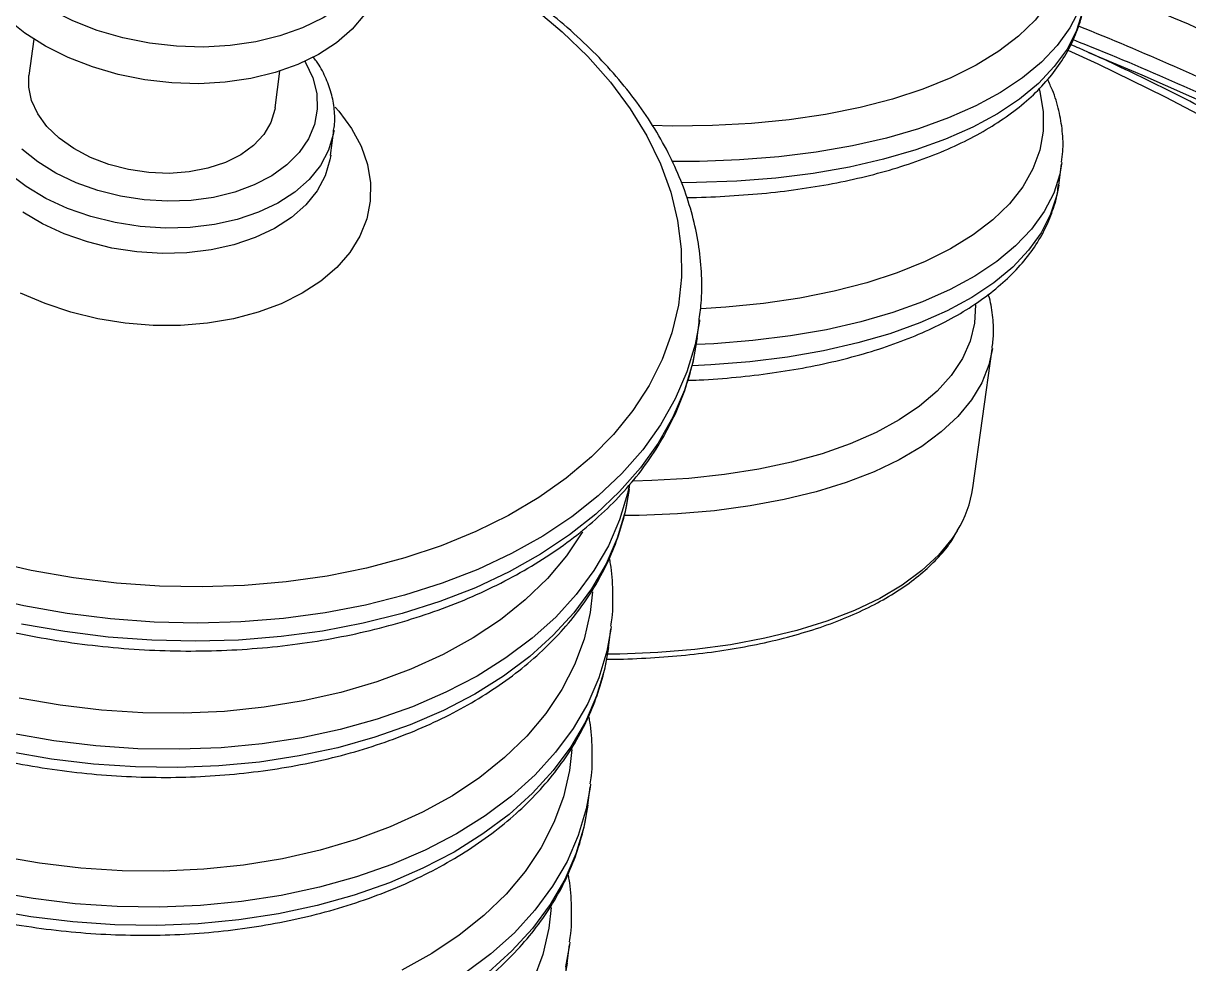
# Model space of a CAD drawing. Header units: millimetres. Extents: x 0 to 6631, y 0 to 4689.
# Drawn here: x 4650.7 to 4772.5, y 3660 to 3758.3 of the extents above; entities that cross this region are included whole.
import ezdxf

# ---------------------------------------------------------------- set-up
doc = ezdxf.new("R2010")
doc.units = ezdxf.units.MM
doc.header["$LTSCALE"] = 13
doc.layers.add('几何体', color=7, linetype='Continuous')

msp = doc.modelspace()

# ---------------------------------------------------------------- linework, layer by layer
at = {"layer": '几何体'}
for p, q in [((4651.78, 3756.67), (4651.28, 3752.86)), ((4677, 3749.49), (4677.49, 3753.3)), ((4682.81, 3744.51), (4683.16, 3747.16)), ((4683.16, 3747.16), (4683.14, 3747.03)), ((4758.92, 3741.38), (4759.23, 3743.59)), ((4759.25, 3743.77), (4759.23, 3743.59)), ((4721.13, 3725.42), (4721.38, 3727.32)), ((4721.38, 3727.32), (4721.36, 3727.18)), ((4721.13, 3725.42), (4721.11, 3725.28)), ((4749.94, 3709.74), (4751.98, 3724.24)), ((4714.02, 3709.57), (4714.1, 3710.15)), ((4711.86, 3693.07), (4712.11, 3694.97)), ((4712.15, 3695.27), (4712.11, 3694.97)), ((4709.7, 3676.57), (4709.95, 3678.47)), ((4709.99, 3678.77), (4709.95, 3678.47)), ((4707.54, 3660.07), (4707.79, 3661.97)), ((4707.83, 3662.27), (4707.79, 3661.97))]:
    msp.add_line(p, q, dxfattribs=at)
at = {"layer": '几何体', "flags": 128}
for points in [[(4759.58, 3770.67), (4759.66, 3770.37), (4760.01, 3768.29), (4760, 3766.24), (4759.64, 3764.24), (4758.92, 3762.3), (4757.86, 3760.44), (4756.45, 3758.65), (4754.72, 3756.97), (4752.66, 3755.39), (4750.3, 3753.94), (4747.65, 3752.62), (4744.73, 3751.43), (4741.56, 3750.39), (4738.16, 3749.51), (4734.55, 3748.78), (4730.76, 3748.23), (4726.81, 3747.84), (4722.74, 3747.62), (4718.56, 3747.58), (4716.41, 3747.62)], [(4688.62, 3767.39), (4688.45, 3766.53), (4687.82, 3764.76), (4686.85, 3763.08), (4685.55, 3761.53), (4683.94, 3760.12), (4682.04, 3758.88), (4679.89, 3757.83), (4677.52, 3756.99), (4674.98, 3756.37), (4672.3, 3755.98), (4669.52, 3755.83), (4666.7, 3755.91), (4663.88, 3756.24), (4661.1, 3756.8), (4658.42, 3757.58), (4655.87, 3758.58), (4653.5, 3759.77), (4651.34, 3761.13), (4649.44, 3762.65)], [(4688.14, 3763.73), (4687.94, 3762.69), (4687.32, 3760.92), (4686.35, 3759.25), (4685.05, 3757.69), (4683.43, 3756.29), (4681.54, 3755.05), (4679.39, 3754), (4677.02, 3753.16), (4674.48, 3752.54), (4671.8, 3752.15), (4669.02, 3751.99), (4666.2, 3752.08), (4663.38, 3752.41), (4660.6, 3752.97), (4657.92, 3753.75), (4655.37, 3754.75), (4653, 3755.94), (4650.84, 3757.3), (4648.94, 3758.82)], [(4761.92, 3762.8), (4761.73, 3761.76), (4761.09, 3759.77), (4760.1, 3757.85), (4758.77, 3756.01), (4757.11, 3754.26), (4755.13, 3752.62), (4752.84, 3751.09), (4750.26, 3749.69), (4747.4, 3748.42), (4744.28, 3747.29), (4740.92, 3746.32), (4737.35, 3745.5), (4733.58, 3744.84), (4729.65, 3744.35), (4725.57, 3744.03), (4721.38, 3743.87), (4718.53, 3743.87)], [(4704.09, 3759.9), (4707.03, 3757.44), (4709.69, 3754.86), (4712.06, 3752.17), (4714.12, 3749.39), (4715.87, 3746.54), (4717.28, 3743.62), (4718.36, 3740.67), (4719.08, 3737.7), (4719.46, 3734.72), (4719.49, 3731.77), (4719.16, 3728.84), (4718.49, 3725.97), (4717.47, 3723.16), (4716.1, 3720.45), (4714.41, 3717.84), (4712.39, 3715.34), (4710.07, 3712.99), (4707.45, 3710.78), (4704.56, 3708.73), (4701.4, 3706.87), (4698, 3705.19), (4694.38, 3703.7), (4690.57, 3702.43), (4686.58, 3701.37), (4682.44, 3700.53), (4678.18, 3699.92), (4673.81, 3699.54), (4669.38, 3699.39), (4664.91, 3699.47), (4660.42, 3699.79), (4655.94, 3700.34), (4651.5, 3701.12), (4647.12, 3702.12)], [(4761.61, 3760.58), (4761.42, 3759.55), (4760.78, 3757.56), (4759.79, 3755.63), (4758.46, 3753.79), (4756.8, 3752.04), (4754.82, 3750.4), (4752.53, 3748.87), (4749.95, 3747.47), (4747.09, 3746.2), (4743.97, 3745.08), (4740.61, 3744.1), (4737.04, 3743.28), (4733.27, 3742.62), (4729.34, 3742.13), (4725.26, 3741.81), (4721.07, 3741.66), (4719.48, 3741.65)], [(4849.97, 3666.98), (4849.55, 3668.47), (4847.85, 3673.71), (4845.8, 3678.9), (4843.41, 3684.05), (4840.68, 3689.14), (4837.62, 3694.17), (4834.23, 3699.13), (4830.51, 3704.01), (4826.48, 3708.8), (4822.13, 3713.51), (4817.48, 3718.11), (4812.52, 3722.61), (4807.28, 3726.99), (4801.74, 3731.26), (4795.93, 3735.4), (4789.85, 3739.41), (4783.51, 3743.29), (4776.92, 3747.02), (4770.09, 3750.61), (4763.03, 3754.04), (4759.92, 3755.47)], [(4863.94, 3672.32), (4861.33, 3677.31), (4858.22, 3682.57), (4854.78, 3687.76), (4851.02, 3692.87), (4846.93, 3697.91), (4842.53, 3702.85), (4837.82, 3707.69), (4832.81, 3712.44), (4827.5, 3717.07), (4821.9, 3721.59), (4816.01, 3725.99), (4809.86, 3730.26), (4803.43, 3734.4), (4796.75, 3738.4), (4789.82, 3742.25), (4782.66, 3745.96), (4775.26, 3749.51), (4767.64, 3752.91), (4762.08, 3755.23)], [(4680.13, 3754.33), (4680.2, 3754.21), (4680.95, 3752.61), (4681.36, 3750.97), (4681.42, 3749.34), (4681.13, 3747.75), (4680.49, 3746.23), (4679.52, 3744.81), (4678.23, 3743.52), (4676.66, 3742.38), (4674.83, 3741.42), (4672.79, 3740.66), (4670.57, 3740.12), (4668.22, 3739.8), (4665.78, 3739.71), (4663.31, 3739.86), (4660.86, 3740.24), (4658.48, 3740.83), (4656.21, 3741.64), (4654.1, 3742.65), (4652.2, 3743.82), (4650.54, 3745.15)], [(4677, 3749.49), (4676.97, 3749.31), (4676.56, 3747.96), (4675.82, 3746.7), (4674.76, 3745.56), (4673.41, 3744.57), (4671.81, 3743.77), (4669.99, 3743.17), (4668.02, 3742.78), (4665.94, 3742.63), (4663.81, 3742.71), (4661.7, 3743.02), (4659.64, 3743.55), (4657.71, 3744.29), (4655.96, 3745.22), (4654.43, 3746.31), (4653.16, 3747.53), (4652.19, 3748.85), (4651.55, 3750.24), (4651.25, 3751.65), (4651.28, 3752.86)], [(4756.88, 3751.46), (4756.96, 3751.17), (4757.31, 3749.09), (4757.3, 3747.04), (4756.94, 3745.04), (4756.23, 3743.1), (4755.16, 3741.23), (4753.76, 3739.45), (4752.02, 3737.77), (4749.97, 3736.19), (4747.61, 3734.74), (4744.96, 3733.41), (4742.04, 3732.23), (4738.86, 3731.19), (4735.46, 3730.31), (4731.85, 3729.58), (4728.06, 3729.02), (4724.12, 3728.63), (4721.54, 3728.48)], [(4683.3, 3749.56), (4683.67, 3749.13), (4685, 3747.33), (4686, 3745.47), (4686.67, 3743.56), (4686.99, 3741.64), (4686.96, 3739.73), (4686.59, 3737.87), (4685.87, 3736.07), (4684.82, 3734.37), (4683.45, 3732.79), (4681.78, 3731.36), (4679.84, 3730.09), (4677.65, 3729), (4675.25, 3728.11), (4672.67, 3727.43), (4669.95, 3726.97), (4667.13, 3726.74), (4664.25, 3726.74), (4661.35, 3726.98), (4658.47, 3727.44), (4655.67, 3728.12), (4652.97, 3729.02), (4650.41, 3730.11)], [(4683.14, 3747.03), (4683.09, 3746.7), (4682.59, 3745.04), (4681.74, 3743.46), (4680.56, 3742), (4679.08, 3740.68), (4677.31, 3739.52), (4675.29, 3738.56), (4673.06, 3737.81), (4670.66, 3737.27), (4668.14, 3736.97), (4665.54, 3736.9), (4662.9, 3737.07), (4660.29, 3737.48), (4657.75, 3738.11), (4655.32, 3738.96), (4653.05, 3740.01), (4650.98, 3741.24), (4649.16, 3742.62)], [(4682.82, 3744.54), (4682.74, 3744.05), (4682.24, 3742.38), (4681.39, 3740.8), (4680.22, 3739.34), (4678.73, 3738.02), (4676.96, 3736.87), (4674.94, 3735.91), (4672.71, 3735.15), (4670.32, 3734.62), (4667.79, 3734.31), (4665.19, 3734.25), (4662.56, 3734.42), (4659.94, 3734.82), (4657.4, 3735.46), (4654.97, 3736.31), (4652.7, 3737.36), (4650.63, 3738.58)], [(4759.23, 3743.59), (4759.04, 3742.56), (4758.4, 3740.57), (4757.41, 3738.65), (4756.08, 3736.8), (4754.42, 3735.06), (4752.44, 3733.41), (4750.15, 3731.88), (4747.56, 3730.48), (4744.7, 3729.21), (4741.58, 3728.09), (4738.23, 3727.11), (4734.65, 3726.29), (4730.89, 3725.64), (4726.96, 3725.15), (4722.88, 3724.82), (4721.05, 3724.74)], [(4758.92, 3741.38), (4758.73, 3740.35), (4758.08, 3738.35), (4757.1, 3736.43), (4755.77, 3734.59), (4754.11, 3732.84), (4752.13, 3731.2), (4749.84, 3729.67), (4747.25, 3728.27), (4744.39, 3727), (4741.27, 3725.87), (4737.92, 3724.9), (4734.34, 3724.08), (4730.58, 3723.42), (4726.64, 3722.93), (4722.57, 3722.61), (4720.59, 3722.51)], [(4750.24, 3728.89), (4750.12, 3726.98), (4749.66, 3725.09), (4748.85, 3723.26), (4747.69, 3721.51), (4746.2, 3719.85), (4744.38, 3718.29), (4742.25, 3716.85), (4739.83, 3715.54), (4737.13, 3714.36), (4734.18, 3713.32), (4730.99, 3712.43), (4727.59, 3711.7), (4724, 3711.14), (4720.26, 3710.74), (4716.38, 3710.52), (4714.49, 3710.47)], [(4721.36, 3727.18), (4720.91, 3724.75), (4720.04, 3721.87), (4718.84, 3719.06), (4717.3, 3716.34), (4715.44, 3713.74), (4713.26, 3711.26), (4710.79, 3708.92), (4708.03, 3706.74), (4705, 3704.72), (4701.71, 3702.88), (4698.2, 3701.23), (4694.47, 3699.78), (4690.55, 3698.53), (4686.46, 3697.5), (4682.23, 3696.69), (4677.88, 3696.1), (4673.44, 3695.75), (4668.93, 3695.62), (4664.38, 3695.73), (4659.82, 3696.07), (4655.27, 3696.63), (4650.76, 3697.42), (4646.32, 3698.44)], [(4721.11, 3725.28), (4720.66, 3722.85), (4719.79, 3719.96), (4718.59, 3717.15), (4717.05, 3714.44), (4715.19, 3711.84), (4713.02, 3709.36), (4710.54, 3707.02), (4707.78, 3704.83), (4704.75, 3702.82), (4701.46, 3700.98), (4697.95, 3699.32), (4694.22, 3697.87), (4690.3, 3696.63), (4686.21, 3695.6), (4681.98, 3694.79), (4677.63, 3694.2), (4673.19, 3693.84), (4668.68, 3693.72), (4664.13, 3693.83), (4659.57, 3694.16), (4655.02, 3694.73), (4650.51, 3695.52)], [(4751.99, 3724.31), (4751.63, 3722.63), (4750.89, 3720.75), (4749.81, 3718.94), (4748.39, 3717.22), (4746.65, 3715.6), (4744.6, 3714.09), (4742.25, 3712.7), (4739.62, 3711.44), (4736.72, 3710.32), (4733.58, 3709.34), (4730.22, 3708.52), (4726.66, 3707.86), (4722.93, 3707.36), (4719.06, 3707.03), (4715.06, 3706.87), (4713.53, 3706.86)], [(4714.02, 3709.57), (4713.61, 3707.28), (4712.77, 3704.5), (4711.6, 3701.8), (4710.08, 3699.19), (4708.24, 3696.7), (4706.09, 3694.34), (4703.63, 3692.12), (4700.89, 3690.06), (4697.88, 3688.18), (4694.62, 3686.48), (4691.13, 3684.98), (4687.44, 3683.68), (4683.57, 3682.59), (4679.54, 3681.73), (4675.39, 3681.09), (4671.13, 3680.69), (4666.8, 3680.52), (4662.42, 3680.58), (4658.02, 3680.87), (4653.64, 3681.4), (4649.29, 3682.16)], [(4713.99, 3709.81), (4713.86, 3709.18), (4713.02, 3706.4), (4711.85, 3703.7), (4710.33, 3701.1), (4708.49, 3698.6), (4706.34, 3696.24), (4703.88, 3694.03), (4701.14, 3691.97), (4698.12, 3690.08), (4694.87, 3688.38), (4691.38, 3686.88), (4687.69, 3685.58), (4683.82, 3684.5), (4679.79, 3683.63), (4675.64, 3683), (4671.38, 3682.59), (4667.05, 3682.42), (4662.67, 3682.48), (4658.27, 3682.78), (4653.89, 3683.31), (4649.54, 3684.06)], [(4709.13, 3705.15), (4707.46, 3702.66), (4705.47, 3700.28), (4703.16, 3698.05), (4700.57, 3695.97), (4697.7, 3694.07), (4694.57, 3692.34), (4691.2, 3690.81), (4687.63, 3689.48), (4683.87, 3688.37), (4679.94, 3687.48), (4675.88, 3686.82), (4671.71, 3686.39), (4667.47, 3686.19), (4663.17, 3686.23), (4658.85, 3686.51), (4654.54, 3687.02), (4650.27, 3687.76)], [(4748.32, 3705.27), (4747.77, 3704.45), (4746.36, 3702.73), (4744.62, 3701.11), (4742.57, 3699.59), (4740.21, 3698.2), (4737.58, 3696.94), (4734.69, 3695.82), (4731.55, 3694.85), (4728.19, 3694.03), (4724.63, 3693.36), (4720.9, 3692.86), (4717.02, 3692.53), (4713.03, 3692.37), (4711.77, 3692.36)], [(4710.19, 3698.89), (4709.94, 3696.72), (4709.3, 3693.95), (4708.3, 3691.26), (4706.97, 3688.66), (4705.3, 3686.16), (4703.31, 3683.79), (4701, 3681.55), (4698.41, 3679.48), (4695.54, 3677.57), (4692.41, 3675.84), (4689.04, 3674.31), (4685.47, 3672.99), (4681.71, 3671.87), (4677.78, 3670.98), (4673.72, 3670.32), (4669.55, 3669.89), (4665.31, 3669.69), (4661.01, 3669.73), (4656.69, 3670.01), (4652.38, 3670.52), (4648.11, 3671.26)], [(4712.11, 3694.97), (4711.7, 3692.68), (4710.86, 3689.9), (4709.69, 3687.2), (4708.17, 3684.6), (4706.33, 3682.11), (4704.18, 3679.74), (4701.72, 3677.53), (4698.98, 3675.47), (4695.96, 3673.58), (4692.71, 3671.88), (4689.22, 3670.38), (4685.53, 3669.08), (4681.66, 3668), (4677.63, 3667.13), (4673.48, 3666.5), (4669.22, 3666.09), (4664.89, 3665.92), (4660.51, 3665.98), (4656.11, 3666.28), (4651.73, 3666.81), (4647.38, 3667.57)], [(4711.86, 3693.07), (4711.45, 3690.78), (4710.62, 3688), (4709.44, 3685.3), (4707.92, 3682.69), (4706.08, 3680.2), (4703.93, 3677.84), (4701.47, 3675.62), (4698.73, 3673.57), (4695.72, 3671.68), (4692.46, 3669.98), (4688.97, 3668.48), (4685.28, 3667.18), (4681.41, 3666.09), (4677.38, 3665.23), (4673.23, 3664.59), (4668.97, 3664.19), (4664.64, 3664.02), (4660.26, 3664.08), (4655.87, 3664.38), (4651.48, 3664.9), (4647.13, 3665.66)], [(4708.03, 3682.39), (4707.78, 3680.22), (4707.14, 3677.45), (4706.14, 3674.76), (4704.81, 3672.16), (4703.14, 3669.66), (4701.15, 3667.29), (4698.84, 3665.05), (4696.25, 3662.98), (4693.38, 3661.07), (4690.25, 3659.34)], [(4709.95, 3678.47), (4709.54, 3676.19), (4708.7, 3673.4), (4707.53, 3670.7), (4706.01, 3668.1), (4704.17, 3665.61), (4702.02, 3663.25), (4699.56, 3661.03), (4696.82, 3658.97)], [(4709.7, 3676.57), (4709.29, 3674.28), (4708.46, 3671.5), (4707.28, 3668.8), (4705.76, 3666.2), (4703.92, 3663.7), (4701.77, 3661.34), (4699.31, 3659.13)], [(4705.87, 3665.9), (4705.62, 3663.72), (4704.98, 3660.96), (4703.98, 3658.26)], [(4707.79, 3661.97), (4707.38, 3659.69)], [(4707.54, 3660.07), (4707.13, 3657.78)]]:
    msp.add_lwpolyline(points, dxfattribs=at)
at = {"layer": '几何体'}
for centre, radius, start, end in [((4649.15, 3471.43), 312.18, 64.0328, 68.8303), ((4649.55, 3478.68), 300.74, 64.1078, 68.239), ((4649.41, 3476.74), 301.07, 64.1092, 68.3547), ((4738.28, 3711.46), 11.79, 328.337, 351.645)]:
    msp.add_arc(centre, radius, start, end, dxfattribs=at)
for points, knots in [([(4721.32, 3727.18), (4721.41, 3727.8), (4721.63, 3729.39), (4721.63, 3731.98), (4721.36, 3734.93), (4720.77, 3737.88), (4719.87, 3740.82), (4718.67, 3743.72), (4717.16, 3746.58), (4715.36, 3749.39), (4713.27, 3752.11), (4710.91, 3754.75), (4708.29, 3757.28), (4705.42, 3759.69), (4702.32, 3761.97), (4699, 3764.1), (4695.49, 3766.08), (4692.06, 3767.78), (4689.73, 3768.75), (4688.7, 3769.18)], [0, 0, 0, 0, 0.038189, 0.097745, 0.157331, 0.217062, 0.277029, 0.337288, 0.397855, 0.458713, 0.519822, 0.581127, 0.642573, 0.70411, 0.765699, 0.827308, 0.888912, 0.950499, 1, 1, 1, 1]), ([(4720.04, 3740.11), (4720.05, 3740.11), (4721.4, 3740.1), (4724.04, 3740.23), (4727.92, 3740.5), (4731.67, 3740.94), (4735.3, 3741.54), (4738.77, 3742.29), (4742.07, 3743.2), (4745.18, 3744.25), (4748.07, 3745.46), (4750.75, 3746.82), (4753.17, 3748.32), (4755.34, 3749.96), (4757.21, 3751.73), (4758.78, 3753.62), (4760.03, 3755.6), (4760.93, 3757.65), (4761.45, 3759.35), (4761.55, 3760.37), (4761.58, 3760.67)], [0, 0, 0, 0, 0.000388, 0.061441, 0.122566, 0.183783, 0.245112, 0.306573, 0.368186, 0.429966, 0.491915, 0.55401, 0.616173, 0.6782, 0.73981, 0.800641, 0.860352, 0.918777, 0.97604, 1, 1, 1, 1]), ([(4852.67, 3669.03), (4852.67, 3669.03), (4852.14, 3670.75), (4850.81, 3674.15), (4848.64, 3679.21), (4846.14, 3684.22), (4843.33, 3689.17), (4840.23, 3694.06), (4836.82, 3698.89), (4833.12, 3703.64), (4829.13, 3708.3), (4824.86, 3712.88), (4820.31, 3717.36), (4815.49, 3721.74), (4810.4, 3726.02), (4805.06, 3730.18), (4799.46, 3734.22), (4793.63, 3738.14), (4787.56, 3741.93), (4781.26, 3745.59), (4774.75, 3749.12), (4768.01, 3752.48), (4763.15, 3754.81), (4760.48, 3755.96), (4760.18, 3756.08)], [0, 0, 0, 0, 0.000061, 0.049029, 0.098101, 0.147284, 0.196579, 0.245984, 0.295492, 0.345094, 0.39478, 0.444537, 0.494354, 0.54422, 0.594124, 0.644056, 0.694009, 0.743974, 0.793947, 0.843921, 0.893892, 0.943858, 0.993817, 1, 1, 1, 1]), ([(4683.1, 3747.01), (4683.14, 3747.2), (4683.29, 3747.96), (4683.23, 3749.31), (4682.93, 3751.04), (4682.28, 3752.73), (4681.63, 3753.99), (4681.1, 3754.66), (4680.98, 3754.81)], [0, 0, 0, 0, 0.072478, 0.286711, 0.500765, 0.716529, 0.935371, 1, 1, 1, 1]), ([(4759.22, 3743.81), (4759.27, 3744.17), (4759.42, 3745.24), (4759.34, 3747.05), (4758.98, 3749.2), (4758.44, 3751.01), (4757.93, 3752.09), (4757.75, 3752.46)], [0, 0, 0, 0, 0.127667, 0.37252, 0.618229, 0.8671, 1, 1, 1, 1]), ([(4720.15, 3721), (4720.55, 3721.01), (4722.27, 3721.06), (4725.22, 3721.3), (4728.98, 3721.74), (4732.6, 3722.34), (4736.08, 3723.09), (4739.37, 3723.99), (4742.48, 3725.05), (4745.38, 3726.26), (4748.05, 3727.61), (4750.48, 3729.11), (4752.64, 3730.76), (4754.52, 3732.53), (4756.08, 3734.41), (4757.33, 3736.39), (4758.23, 3738.45), (4758.75, 3740.15), (4758.86, 3741.17), (4758.89, 3741.47)], [0, 0, 0, 0, 0.018977, 0.082868, 0.146854, 0.210957, 0.275199, 0.3396, 0.404175, 0.468927, 0.533831, 0.598807, 0.66364, 0.728038, 0.791621, 0.854034, 0.915103, 0.974956, 1, 1, 1, 1]), ([(4602.45, 3740.74), (4602.38, 3740.2), (4602.17, 3738.68), (4602.19, 3736.16), (4602.47, 3733.21), (4603.08, 3730.26), (4603.99, 3727.32), (4605.21, 3724.42), (4606.73, 3721.56), (4608.54, 3718.76), (4610.64, 3716.04), (4613.01, 3713.41), (4615.65, 3710.88), (4618.53, 3708.48), (4621.64, 3706.21), (4624.97, 3704.08), (4628.49, 3702.11), (4632.18, 3700.3), (4636.02, 3698.67), (4640, 3697.23), (4644.1, 3695.97), (4648.28, 3694.91), (4652.54, 3694.05), (4656.85, 3693.39), (4661.18, 3692.94), (4665.51, 3692.7), (4669.82, 3692.68), (4674.1, 3692.87), (4678.31, 3693.27), (4682.44, 3693.88), (4686.46, 3694.7), (4690.35, 3695.73), (4694.09, 3696.95), (4697.67, 3698.37), (4701.06, 3699.99), (4704.24, 3701.78), (4707.2, 3703.75), (4709.92, 3705.88), (4712.37, 3708.16), (4714.56, 3710.58), (4716.45, 3713.13), (4718.05, 3715.78), (4719.35, 3718.53), (4720.32, 3721.34), (4720.89, 3723.6), (4721.03, 3724.92), (4721.07, 3725.27)], [0, 0, 0, 0, 0.0128085, 0.0355058, 0.0582166, 0.0809844, 0.1038437, 0.1268146, 0.1499031, 0.173102, 0.1963953, 0.2197625, 0.2431826, 0.2666369, 0.29011, 0.3135902, 0.3370682, 0.3605399, 0.3840036, 0.4074588, 0.4309062, 0.4543474, 0.4777844, 0.5012194, 0.5246549, 0.5480931, 0.5715361, 0.5949866, 0.6184468, 0.6419189, 0.6654043, 0.6889039, 0.7124173, 0.7359424, 0.7594749, 0.7830043, 0.806518, 0.8299993, 0.8534271, 0.876778, 0.9000287, 0.923161, 0.9461665, 0.9690507, 0.991835, 1, 1, 1, 1]), ([(4751.96, 3724.33), (4752.02, 3724.8), (4752.17, 3725.95), (4752.03, 3727.82), (4751.82, 3729.24), (4751.57, 3729.95), (4751.56, 3729.99)], [0, 0, 0, 0, 0.252351, 0.615162, 0.97987, 1, 1, 1, 1]), ([(4605.29, 3724.11), (4605.2, 3723.43), (4604.98, 3721.81), (4605, 3719.23), (4605.29, 3716.39), (4605.91, 3713.56), (4606.83, 3710.75), (4608.06, 3707.97), (4609.59, 3705.25), (4611.41, 3702.58), (4613.52, 3700), (4615.89, 3697.51), (4618.52, 3695.14), (4621.39, 3692.89), (4624.48, 3690.79), (4627.77, 3688.83), (4631.24, 3687.04), (4634.88, 3685.42), (4638.66, 3683.98), (4642.55, 3682.73), (4646.54, 3681.67), (4650.61, 3680.81), (4654.73, 3680.16), (4658.87, 3679.72), (4663.02, 3679.49), (4667.16, 3679.47), (4671.25, 3679.67), (4675.27, 3680.08), (4679.21, 3680.69), (4683.04, 3681.52), (4686.73, 3682.55), (4690.28, 3683.79), (4693.65, 3685.22), (4696.82, 3686.83), (4699.78, 3688.63), (4702.51, 3690.6), (4704.99, 3692.72), (4707.2, 3694.99), (4709.13, 3697.4), (4710.76, 3699.91), (4712.09, 3702.52), (4713.1, 3705.22), (4713.75, 3707.62), (4713.94, 3709.14), (4714.01, 3709.72)], [0, 0, 0, 0, 0.017336, 0.0408451, 0.0643695, 0.0879618, 0.1116625, 0.1354948, 0.1594637, 0.1835587, 0.2077588, 0.2320387, 0.2563735, 0.2807414, 0.3051257, 0.3295125, 0.3538941, 0.3782671, 0.4026302, 0.4269839, 0.45133, 0.4756705, 0.5000084, 0.5243468, 0.5486882, 0.5730354, 0.5973915, 0.6217595, 0.6461418, 0.6705404, 0.6949558, 0.7193874, 0.7438317, 0.7682814, 0.7927221, 0.8171362, 0.8415006, 0.8657874, 0.8899676, 0.914016, 0.9379173, 0.9616731, 0.9853039, 1, 1, 1, 1]), ([(4603.12, 3707.45), (4603.03, 3706.82), (4602.82, 3705.26), (4602.84, 3702.73), (4603.13, 3699.9), (4603.75, 3697.07), (4604.67, 3694.25), (4605.9, 3691.48), (4607.43, 3688.75), (4609.25, 3686.08), (4611.36, 3683.5), (4613.73, 3681.01), (4616.36, 3678.64), (4619.23, 3676.39), (4622.32, 3674.29), (4625.61, 3672.33), (4629.08, 3670.54), (4632.72, 3668.92), (4636.5, 3667.48), (4640.39, 3666.23), (4644.38, 3665.17), (4648.45, 3664.32), (4652.57, 3663.67), (4656.71, 3663.22), (4660.86, 3662.99), (4665, 3662.97), (4669.09, 3663.17), (4673.11, 3663.58), (4677.05, 3664.2), (4680.88, 3665.02), (4684.57, 3666.06), (4688.12, 3667.29), (4691.49, 3668.72), (4694.66, 3670.33), (4697.62, 3672.13), (4700.35, 3674.1), (4702.83, 3676.22), (4705.04, 3678.49), (4706.97, 3680.9), (4708.6, 3683.41), (4709.93, 3686.03), (4710.94, 3688.72), (4711.59, 3691.12), (4711.78, 3692.64), (4711.85, 3693.22)], [0, 0, 0, 0, 0.015982, 0.039524, 0.06308, 0.086705, 0.110439, 0.134304, 0.158306, 0.182434, 0.206667, 0.230981, 0.255349, 0.27975, 0.304168, 0.328589, 0.353004, 0.37741, 0.401807, 0.426194, 0.450574, 0.474948, 0.49932, 0.523691, 0.548066, 0.572447, 0.596837, 0.621238, 0.645654, 0.670086, 0.694536, 0.719001, 0.743479, 0.767962, 0.792436, 0.816884, 0.841282, 0.865602, 0.889816, 0.913897, 0.937832, 0.96162, 0.985284, 1, 1, 1, 1]), ([(4711.65, 3691.85), (4711.76, 3691.85), (4713.16, 3691.83), (4715.78, 3691.95), (4719.49, 3692.2), (4723.08, 3692.63), (4726.52, 3693.2), (4729.8, 3693.92), (4732.9, 3694.79), (4735.79, 3695.79), (4738.46, 3696.93), (4740.9, 3698.21), (4743.08, 3699.6), (4745, 3701.12), (4746.6, 3702.74), (4747.67, 3704.04), (4748.09, 3704.82), (4748.18, 3704.99)], [0, 0, 0, 0, 0.0060519, 0.0806743, 0.1553285, 0.2300234, 0.3047682, 0.3795726, 0.4544458, 0.5293949, 0.6044221, 0.6795181, 0.7546512, 0.8297262, 0.9046066, 0.9791003, 1, 1, 1, 1]), ([(4712.12, 3695.29), (4712.16, 3695.59), (4712.35, 3696.81), (4712.33, 3698.99), (4712.23, 3701.07), (4712, 3702.2), (4711.96, 3702.39)], [0, 0, 0, 0, 0.125363, 0.5227818, 0.9202935, 1, 1, 1, 1]), ([(4600.96, 3690.95), (4600.87, 3690.32), (4600.66, 3688.76), (4600.68, 3686.23), (4600.97, 3683.4), (4601.59, 3680.57), (4602.51, 3677.76), (4603.74, 3674.98), (4605.27, 3672.25), (4607.09, 3669.58), (4609.2, 3667), (4611.57, 3664.51), (4614.2, 3662.14), (4617.07, 3659.89), (4620.16, 3657.79), (4623.45, 3655.83), (4626.92, 3654.04), (4630.56, 3652.42), (4634.34, 3650.98), (4638.23, 3649.73), (4642.22, 3648.67), (4646.29, 3647.82), (4650.41, 3647.17), (4654.55, 3646.72), (4658.71, 3646.49), (4662.84, 3646.48), (4666.93, 3646.67), (4670.95, 3647.08), (4674.89, 3647.7), (4678.72, 3648.52), (4682.41, 3649.56), (4685.96, 3650.79), (4689.33, 3652.22), (4692.5, 3653.83), (4695.47, 3655.63), (4698.19, 3657.6), (4700.67, 3659.72), (4702.88, 3662), (4704.81, 3664.4), (4706.44, 3666.92), (4707.78, 3669.53), (4708.78, 3672.22), (4709.43, 3674.62), (4709.62, 3676.14), (4709.69, 3676.72)], [0, 0, 0, 0, 0.015982, 0.039524, 0.06308, 0.086705, 0.110439, 0.134304, 0.158306, 0.182434, 0.206667, 0.230981, 0.255349, 0.27975, 0.304168, 0.328589, 0.353004, 0.37741, 0.401807, 0.426194, 0.450574, 0.474948, 0.49932, 0.523691, 0.548066, 0.572447, 0.596837, 0.621238, 0.645654, 0.670086, 0.694536, 0.719001, 0.743479, 0.767962, 0.792436, 0.816884, 0.841282, 0.865602, 0.889816, 0.913897, 0.937832, 0.96162, 0.985284, 1, 1, 1, 1]), ([(4709.96, 3678.8), (4710, 3679.09), (4710.19, 3680.31), (4710.17, 3682.49), (4710.07, 3684.57), (4709.84, 3685.7), (4709.8, 3685.89)], [0, 0, 0, 0, 0.125363, 0.522782, 0.920293, 1, 1, 1, 1]), ([(4598.8, 3674.45), (4598.71, 3673.82), (4598.5, 3672.26), (4598.52, 3669.73), (4598.81, 3666.9), (4599.43, 3664.07), (4600.35, 3661.26), (4601.58, 3658.48), (4603.11, 3655.75), (4604.93, 3653.09), (4607.04, 3650.5), (4609.41, 3648.02), (4612.04, 3645.64), (4614.91, 3643.4), (4618, 3641.29), (4621.29, 3639.33), (4624.76, 3637.54), (4628.4, 3635.92), (4632.18, 3634.48), (4636.07, 3633.23), (4640.06, 3632.18), (4644.13, 3631.32), (4648.25, 3630.67), (4652.4, 3630.23), (4656.55, 3630), (4660.68, 3629.98), (4664.77, 3630.17), (4668.79, 3630.58), (4672.73, 3631.2), (4676.56, 3632.03), (4680.25, 3633.06), (4683.8, 3634.29), (4687.17, 3635.72), (4690.34, 3637.34), (4693.31, 3639.13), (4696.03, 3641.1), (4698.51, 3643.23), (4700.72, 3645.5), (4702.65, 3647.9), (4704.28, 3650.42), (4705.62, 3653.03), (4706.62, 3655.72), (4707.27, 3658.12), (4707.46, 3659.64), (4707.53, 3660.22)], [0, 0, 0, 0, 0.015982, 0.039524, 0.06308, 0.086705, 0.110439, 0.134304, 0.158306, 0.182434, 0.206667, 0.230981, 0.255349, 0.27975, 0.304168, 0.328589, 0.353004, 0.37741, 0.401807, 0.426194, 0.450574, 0.474948, 0.49932, 0.523691, 0.548066, 0.572447, 0.596837, 0.621238, 0.645654, 0.670086, 0.694536, 0.719001, 0.743479, 0.767962, 0.792436, 0.816884, 0.841282, 0.865602, 0.889816, 0.913897, 0.937832, 0.96162, 0.985284, 1, 1, 1, 1]), ([(4707.8, 3662.3), (4707.84, 3662.59), (4708.03, 3663.81), (4708.01, 3665.99), (4707.91, 3668.07), (4707.68, 3669.2), (4707.64, 3669.38)], [0, 0, 0, 0, 0.125496, 0.523335, 0.921268, 1, 1, 1, 1])]:
    msp.add_open_spline(points, degree=3, knots=knots, dxfattribs=at)

doc.saveas('drawing.dxf')
